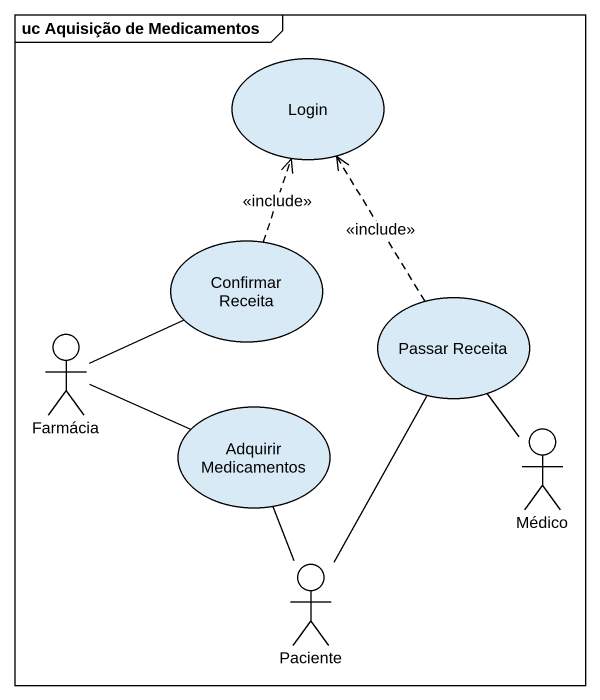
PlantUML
@startuml
mainframe uc Aquisição de Medicamentos
usecase Login
usecase "Confirmar Receita" as Confirmar_Receita
actor Farmácia
usecase "Passar Receita" as Passar_Receita
usecase "Adquirir Medicamentos" as Adquirir_Medicamentos
actor Médico
actor Paciente
Confirmar_Receita .up.> Login : <<include>>
Farmácia -right- Confirmar_Receita
Farmácia -right- Adquirir_Medicamentos
Passar_Receita .up.> Login : <<include>>
Médico -up- Passar_Receita
Paciente -up- Passar_Receita
Paciente -up- Adquirir_Medicamentos
@enduml
